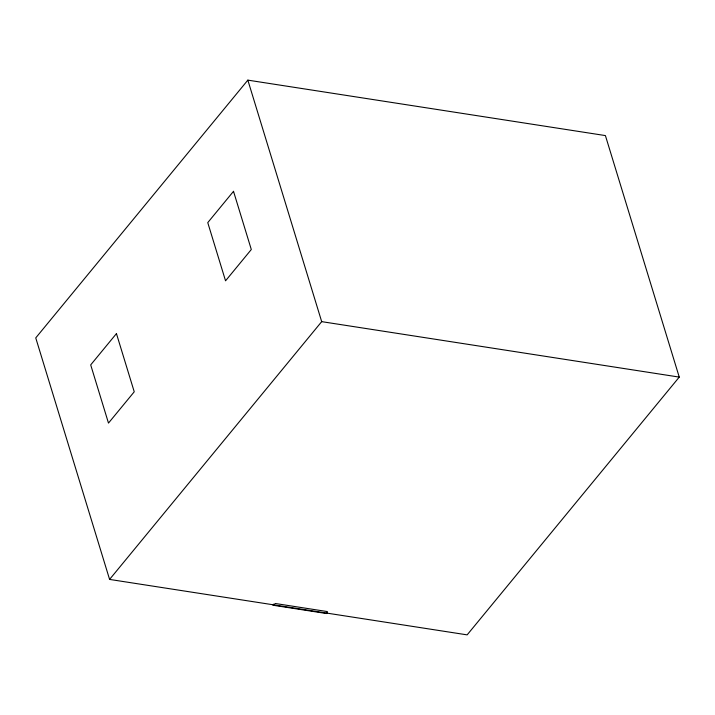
<?xml version="1.0" encoding="UTF-8"?>
<svg xmlns="http://www.w3.org/2000/svg" width="715" height="715" viewBox="0 0 715 715"><rect width="100%" height="100%" fill="white"/><g stroke="black" fill="none" stroke-linecap="round" stroke-linejoin="round"><path stroke-width="1.07" d="M247.846 80.134L35.75 337.9L109.592 579.418L467.154 634.866L679.25 377.1L605.408 135.582L247.846 80.134L321.687 321.643L109.592 579.418M321.687 321.643L679.25 377.1M116.447 333.601L90.698 364.891L108.483 423.083L134.241 391.793L116.447 333.601M233.51 191.325L207.761 222.624L225.547 280.816L251.305 249.517L233.51 191.325M273.631 604.282L272.871 605.212L326.683 613.559L327.443 612.63L326.657 612.505L327.416 611.584L275.204 603.487L274.444 604.407L273.631 604.282"/></g></svg>
